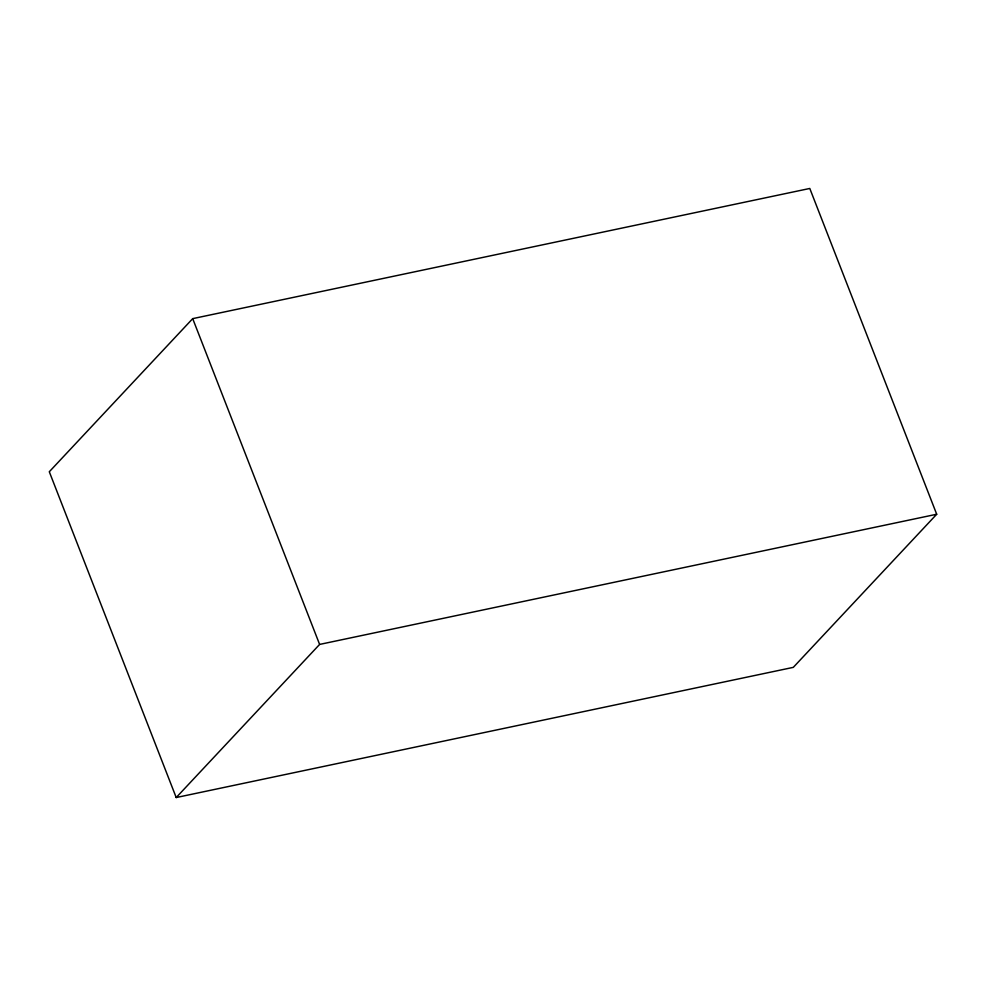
<?xml version="1.0" encoding="UTF-8"?>
<svg xmlns="http://www.w3.org/2000/svg" width="986" height="986" viewBox="0 0 986 986"><rect width="100%" height="100%" fill="white"/><g stroke="black" fill="none" stroke-linecap="round" stroke-linejoin="round"><path stroke-width="1.48" d="M192.701 318.638L49.3 471.752L176.211 797.538L793.299 667.362L936.7 514.248L809.789 188.462L192.701 318.638L319.612 644.425L176.211 797.538M319.612 644.425L936.7 514.248"/></g></svg>
